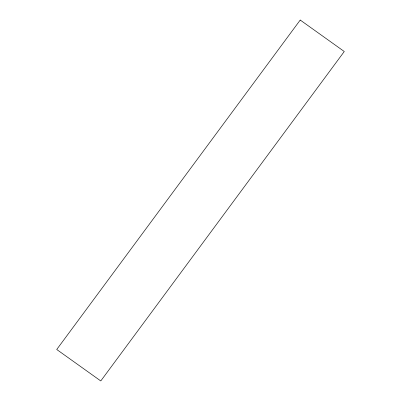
<?xml version="1.0" encoding="UTF-8"?>
<svg xmlns="http://www.w3.org/2000/svg" width="401" height="401" viewBox="0 0 401 401"><rect width="100%" height="100%" fill="white"/><g stroke="black" fill="none" stroke-linecap="round" stroke-linejoin="round"><path stroke-width="0.6" d="M300.224 20.05L56.731 349.492L100.776 380.95L344.269 51.508L300.224 20.05"/></g></svg>
